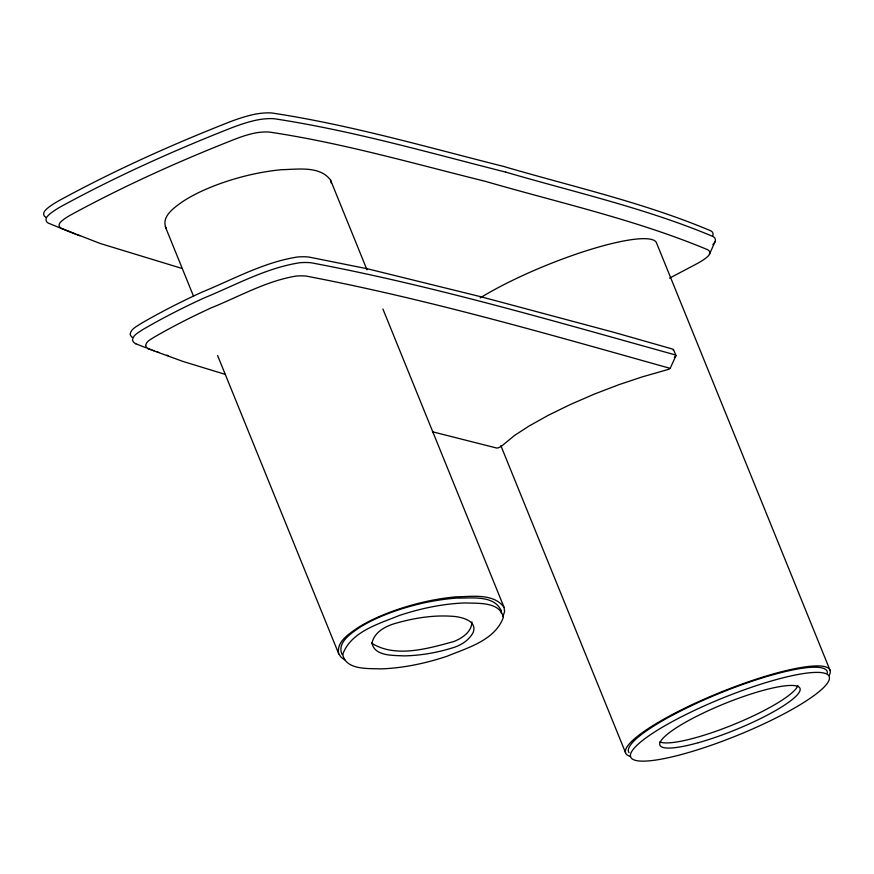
<?xml version="1.0" encoding="UTF-8"?>
<svg xmlns="http://www.w3.org/2000/svg" width="874" height="874" viewBox="0 0 874 874"><rect width="100%" height="100%" fill="white"/><g stroke="black" fill="none" stroke-linecap="round" stroke-linejoin="round"><path stroke-width="1.31" d="M501.228 612.871L501.228 610.882M432.422 431.767L496.771 448.056L498.344 447.816L501.042 446.559L514.644 435.394L529.141 425.988L548.348 415.27L570.23 404.564L594.593 393.988L618.858 384.691L642.237 376.891L669.025 369.221L670.194 368.369L675.821 355.915M670.194 368.369C550.041 334.698 429.396 299.574 306.534 276.151A120.732 22.626 -22.1 0 0 296.253 276.042C266.297 280.947 239.203 296.603 211.3 307.812C191.996 316.683 172.997 326.275 154.611 336.927C151.377 339.156 146.187 341.079 145.652 345.481M709.448 254.29L715.085 241.606M502.943 616.585L504.593 611.538L504.036 607.299L382.899 308.992M673.373 350.408L672.947 349.163L613.766 332.295L481.29 296.854L367.593 268.821L309.057 257.087A132.182 24.767 -22.1 0 0 297.805 256.956C263.828 262.102 233.074 279.483 201.577 292.298C180.809 301.869 160.39 312.215 140.638 323.751C136.803 326.494 130.729 328.985 130.171 334.25A132.182 24.767 -22.1 0 0 131.581 336.719M669.56 278.161L697.299 263.511A32.382 6.063 -22.1 0 0 709.633 253.766A84.057 15.754 -22.1 0 0 707.284 249.56C635.693 219.702 559.436 202.823 485.125 181.279C413.872 163.635 343.012 143.128 270.306 132.203A84.057 15.754 -22.1 0 0 258.158 132.52A32.382 6.063 -22.1 0 0 234.691 139.283C178.962 161.22 124.206 185.856 71.581 214.501A32.382 6.063 -22.1 0 0 59.235 224.247A84.057 15.754 -22.1 0 0 61.595 228.453L100.106 243.453L181.803 268.384M503.479 166.399C427.036 147.193 350.977 125.026 272.928 113.15A94.119 17.633 -22.1 0 0 259.327 113.5A42.444 7.953 -22.1 0 0 228.584 122.36C170.976 145.029 114.396 170.496 60 200.102A42.444 7.953 -22.1 0 0 43.831 212.863A94.119 17.633 -22.1 0 0 45.044 216.719M505.817 172.134C429.385 152.841 353.293 130.827 275.255 118.886A94.119 17.633 -22.1 0 0 261.654 119.235A42.444 7.953 -22.1 0 0 230.911 128.096C173.303 150.765 116.723 176.231 62.327 205.827A42.444 7.953 -22.1 0 0 46.158 218.598A94.119 17.633 -22.1 0 0 48.791 223.318L75.393 234.156M503.5 166.41C572.678 186.719 643.701 202.55 710.3 230.605A94.119 17.633 -22.1 0 1 712.944 235.314A42.444 7.953 -22.1 0 1 712.856 235.587M505.827 172.145C575.026 192.389 646.017 208.318 712.627 236.341A94.119 17.633 -22.1 0 1 715.271 241.049A42.444 7.953 -22.1 0 1 713.665 243.671M675.274 354.888C554.782 321.446 434.4 285.951 311.384 262.823A132.182 24.767 -22.1 0 0 300.132 262.692C266.155 267.837 235.401 285.219 203.904 298.034C183.136 307.604 162.717 317.95 142.965 329.487C139.141 332.229 133.056 334.72 132.498 339.986A132.182 24.767 -22.1 0 0 135.82 343.777M225.568 374.487L182.808 361.388L148.667 348.945A120.732 22.626 -22.1 0 1 145.641 345.492M166.825 355.194L168.463 355.74M157.145 351.851L158.751 352.419M79.84 235.762L76.868 234.691M152.393 350.146L153.966 350.714M150.82 349.567L147.684 348.42M146.133 347.83L135.809 343.788M344.837 659.914L341.089 657.237L338.719 653.796L217.593 355.489M371.789 643.242C395.714 658.253 428.227 648.486 453.704 641.571C462.127 638.271 471.971 631.76 471.873 621.884M166.399 228.617C160.215 216.839 174.713 207.204 183.125 201.293C193.973 194.257 205.86 188.948 217.954 184.425C238.493 176.909 259.949 171.763 281.745 169.676C297.63 169.458 319.753 165.503 330.547 180.055L366.993 269.804M342.149 654.582C336.588 642.86 350.692 633.672 359.039 627.86C369.352 621.283 380.616 616.312 392.087 612.117C412.943 604.655 434.771 599.673 456.884 598.067C471.228 598.34 493.963 594.757 501.184 610.565M504.036 607.299C493.493 592.933 471.752 596.68 456.141 596.833C434.553 598.799 413.282 603.825 392.896 611.134C380.769 615.569 368.861 620.813 357.914 627.685C349.316 633.726 336.151 641.636 338.719 653.796M830.136 670.489L656.658 243.245A110.266 20.659 -22.1 0 0 589.71 249.713A110.266 20.659 -22.1 0 0 480.187 297.914M673.57 349.622L675.897 355.357M500.813 445.554L625.544 752.711M165.241 226.552L193.471 296.078M330.547 180.055L331.159 182.939M45.874 217.276A94.119 17.633 -22.1 0 1 45.688 217.178M713.162 244.207A42.444 7.953 -22.1 0 1 712.802 244.578M675.11 354.975A13.307 2.491 -22.1 0 1 675.296 356.636M675.023 356.909A13.307 2.491 -22.1 0 1 674.346 357.488M132.356 337.353A132.182 24.767 -22.1 0 1 131.865 336.982M630.536 756.469A110.266 20.659 -22.1 0 1 718.69 693.016A110.266 20.659 -22.1 0 1 829.306 675.165M629.051 752.711A107.12 20.069 -22.1 0 1 722.197 692.23A107.12 20.069 -22.1 0 1 827.372 673.013M797.886 685.445A75.59 14.17 -22.1 0 1 734.116 724.338A75.59 14.17 -22.1 0 1 659.837 741.906M342.695 654.473C346.082 670.424 368.489 668.282 381.042 668.894C403.449 668.086 425.594 663.355 446.833 656.319C467.481 647.842 495.099 640.281 503.369 617.361C499.983 601.41 477.575 603.552 465.023 602.94C442.626 603.748 420.47 608.479 399.232 615.514C378.595 623.992 350.966 631.552 342.695 654.473M371.974 643.122C374.684 656.527 393.355 655.227 403.941 655.893C420.416 655.566 436.825 652.747 452.557 647.852C460.926 645.416 468.999 640.336 473.162 632.481C477.827 620.07 459.921 616.541 451.181 616.225C432.761 615.056 414.254 618.06 396.556 623.053C386.232 625.806 374.389 631.662 371.974 643.122M685.14 753.497A107.12 20.069 -22.1 0 0 829.306 676.826A107.12 20.069 -22.1 0 0 675.362 719.957A107.12 20.069 -22.1 0 0 685.14 753.497M698.326 742.692A75.59 14.17 -22.1 0 0 800.071 688.581A75.59 14.17 -22.1 0 0 691.421 719.018A75.59 14.17 -22.1 0 0 698.326 742.692"/></g></svg>
